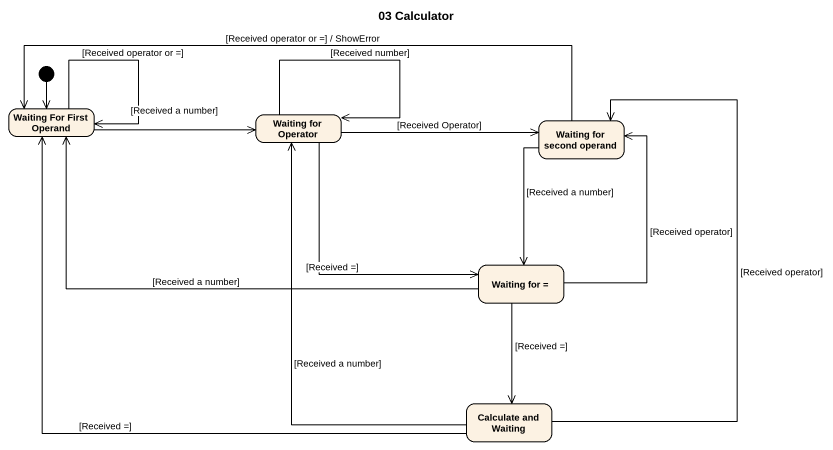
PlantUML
@startuml
title 03 Calculator
hide empty description
state "Waiting For First Operand" as Waiting_For_First_Operand
state "Waiting for Operator" as Waiting_for_Operator
state "Waiting for second operand" as Waiting_for_second_operand
state "Waiting for =" as Waiting_for
state "Calculate and Waiting" as Calculate_and_Waiting
[*] --> Waiting_For_First_Operand
Waiting_For_First_Operand --> Waiting_For_First_Operand : [Received operator or =]
Waiting_For_First_Operand -right-> Waiting_for_Operator : [Received a number]
Waiting_for_Operator --> Waiting_for_Operator : [Received number]
Waiting_for_Operator -right-> Waiting_for_second_operand : [Received Operator]
Waiting_for_Operator --> Waiting_for : [Received =]
Waiting_for_second_operand -left-> Waiting_For_First_Operand : [Received operator or =] / ShowError
Waiting_for_second_operand --> Waiting_for : [Received a number]
Waiting_for -left-> Waiting_For_First_Operand : [Received a number]
Waiting_for -up-> Waiting_for_second_operand : [Received operator]
Waiting_for --> Calculate_and_Waiting : [Received =]
Calculate_and_Waiting -up-> Waiting_For_First_Operand : [Received =]
Calculate_and_Waiting -up-> Waiting_for_Operator : [Received a number]
Calculate_and_Waiting -up-> Waiting_for_second_operand : [Received operator]
@enduml
